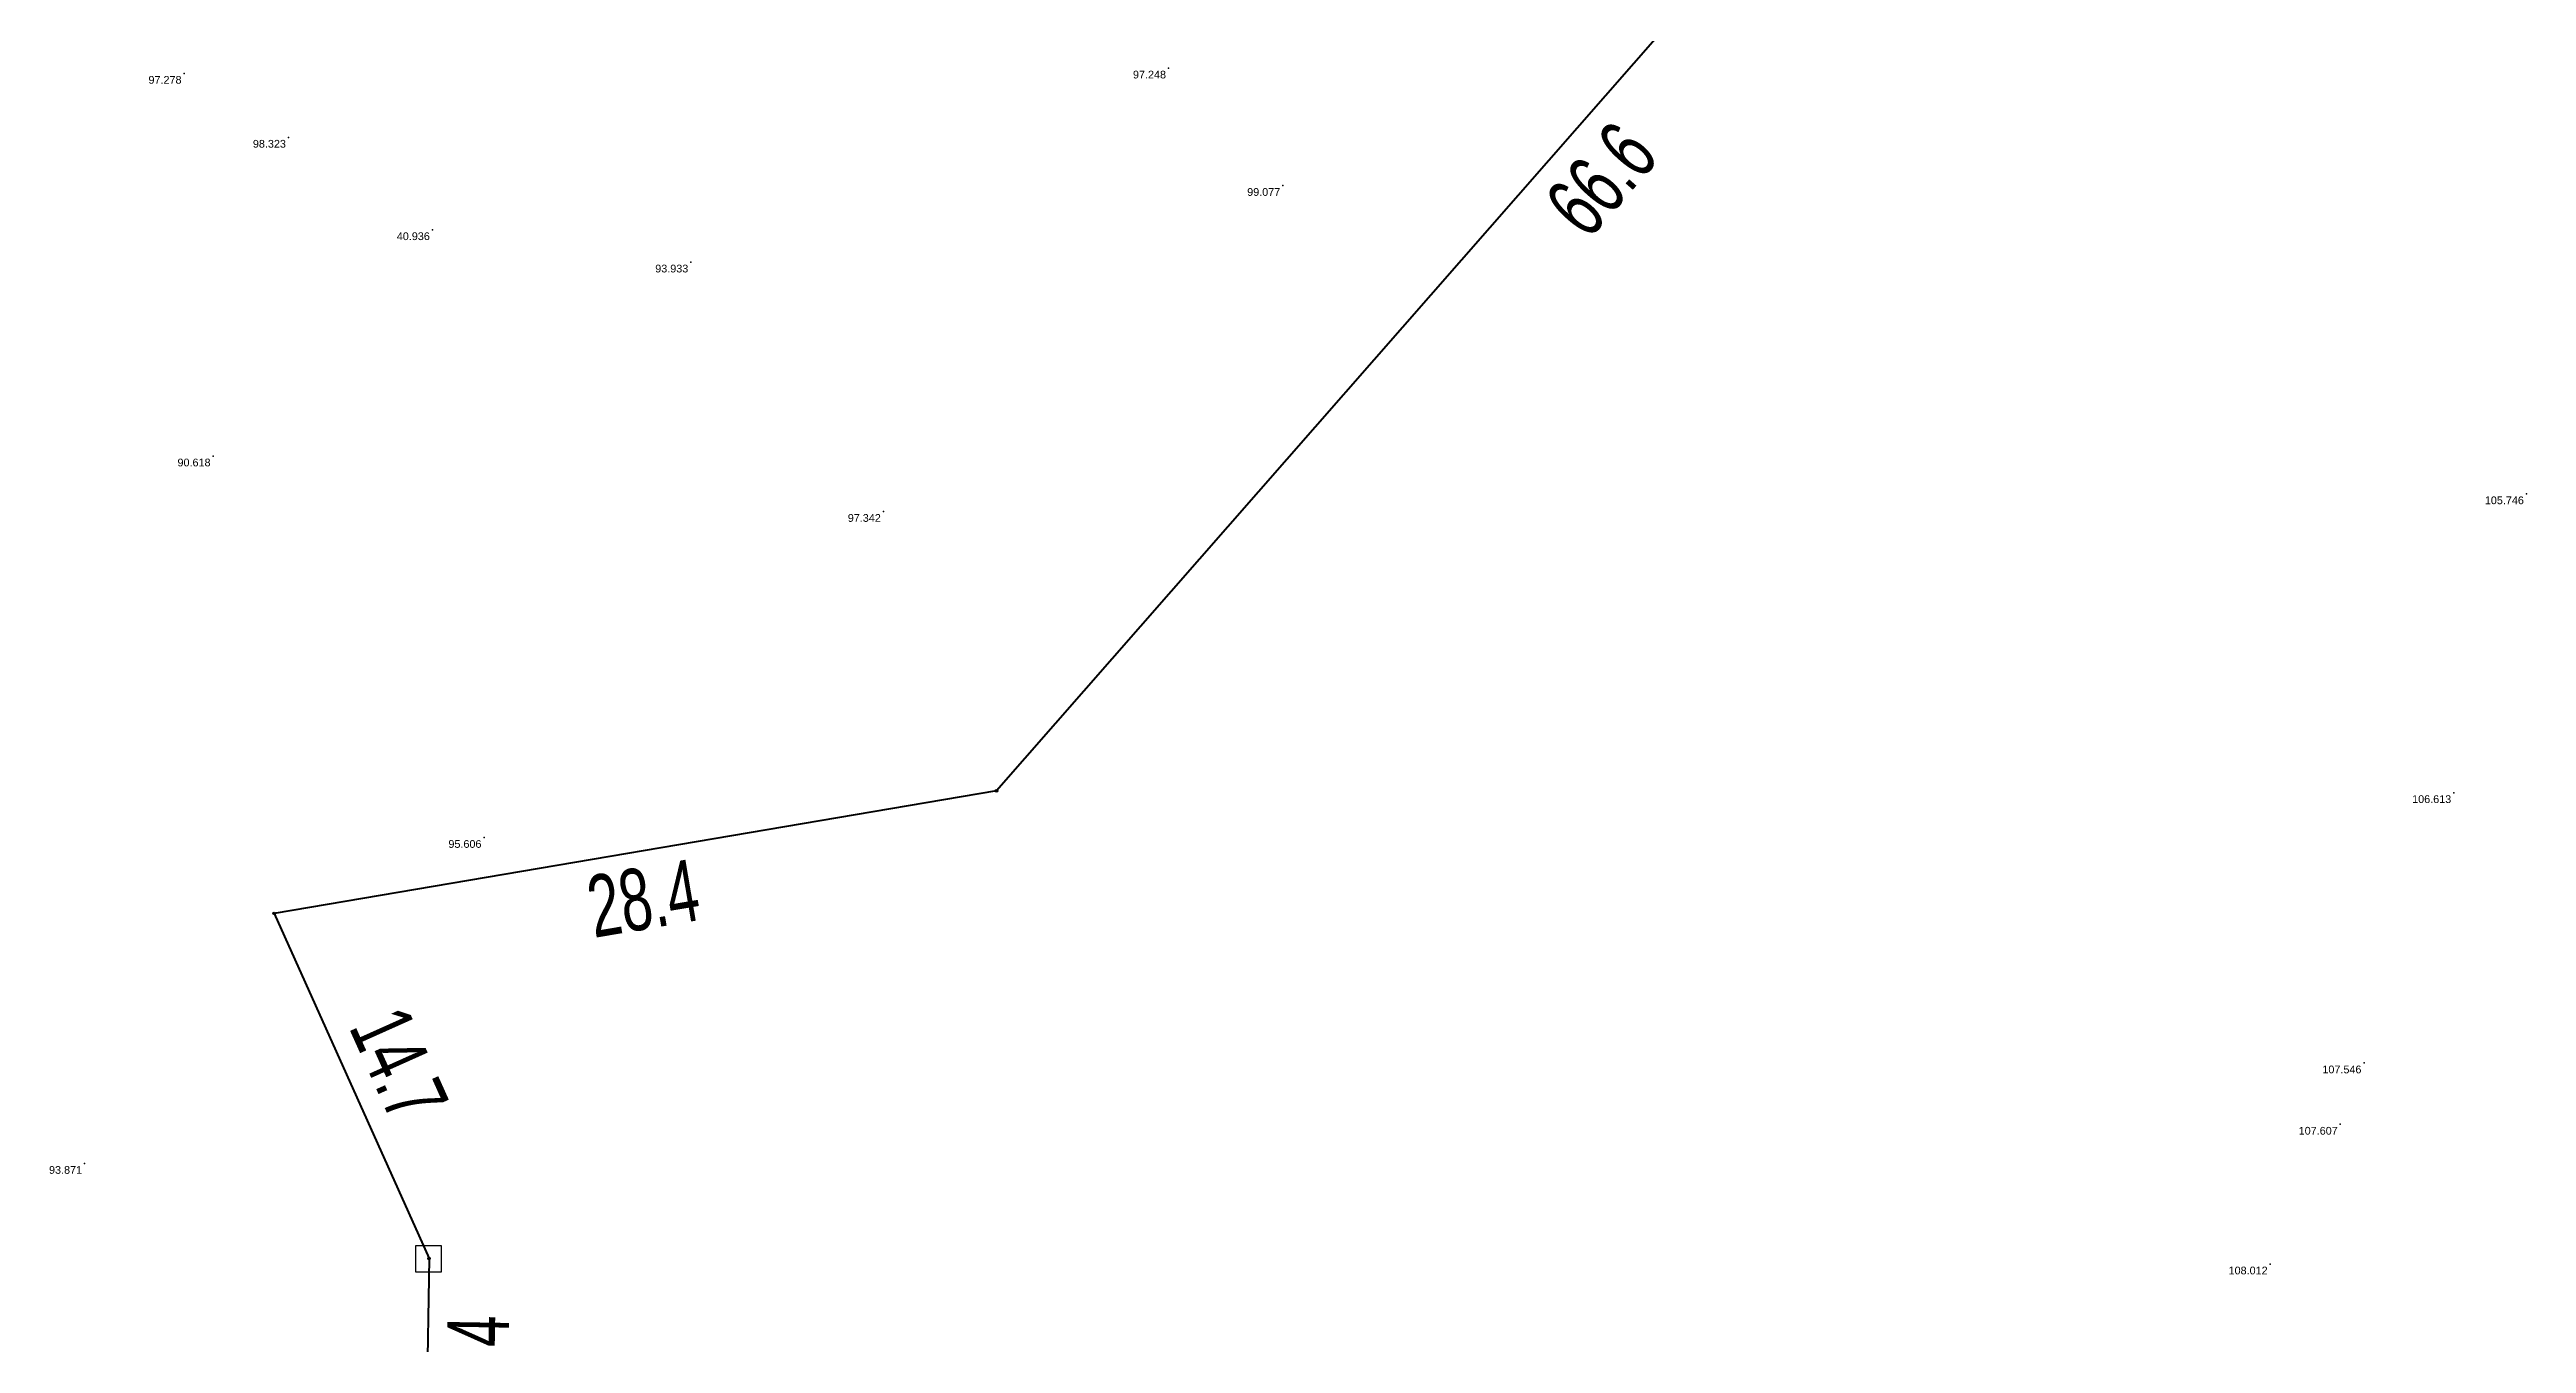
# Model space of a CAD drawing. Header units: millimetres. Extents: x 706139 to 707011, y 753722 to 954403.
# Drawn here: x 706706 to 706802.1, y 954182.9 to 954233.1 of the extents above; entities that cross this region are included whole.
import ezdxf
from ezdxf.enums import TextEntityAlignment as Align

# ---------------------------------------------------------------- set-up
doc = ezdxf.new("R2010")
doc.units = ezdxf.units.MM
doc.linetypes.add('SOLID_LINE', pattern=[0])
doc.layers.add('BD', color=1, linetype='Continuous', lineweight=40)
doc.layers.add('BD SYMBOL', color=7, linetype='Continuous', lineweight=30)
for name, color, linetype in [('dim', 7, 'Continuous'), ('Height', 7, 'Continuous'), ('SY SYMBOL', 7, 'Continuous')]:
    doc.layers.add(name, color=color, linetype=linetype)
doc.styles.add('DIM', font='ARIALN.TTF', dxfattribs={"width": 0.8, "height": 2.4})
doc.styles.get("Standard").update_dxf_attribs({"font": 'arial.ttf'})
doc.dimstyles.get("Standard").update_dxf_attribs({"dimtxt": 0.18, "dimasz": 0.18, "dimexe": 0.18, "dimexo": 0.0625, "dimgap": 0.09, "dimtad": 0, "dimtih": 1, "dimtoh": 1, "dimdec": 4, "dimzin": 0, "dimdsep": 46, "dimtxsty": 'Standard', "dimcen": 0.09, "dimadec": 0, "dimazin": 0, "dimtfac": 1, "dimtdec": 4, "dimtofl": 0, "dimtmove": 0, "dimatfit": 3, "dimfxl": 1, "dimtolj": 1, "dimtzin": 0, "dimarcsym": 0})

# ---------------------------------------------------------------- blocks, each defined once
blk = doc.blocks.new('BD')
at = {"linetype": 'ByBlock'}
for p, q in [((-0.037, -0.034), (0.037, 0.034)), ((-0.035, 0.035), (0.035, -0.035))]:
    blk.add_line(p, q, dxfattribs=at)
blk.add_circle((0, 0), 0.05)
blk.add_point((0, 0))
blk = doc.blocks.new('SYSTONE')
at = {"color": 6}
blk.add_polyline3d([(-0.256, -0.003, 0), (-0.256, -0.253, 0), (0.244, -0.253, 0), (0.244, 0.247, 0), (-0.256, 0.247, 0), (-0.256, -0.003, 0)], close=True, dxfattribs=at)
blk.add_point((0, 0), dxfattribs=at)
blk = doc.blocks.new('*D81')
at = {"layer": 'Defpoints', "color": 0, "transparency": 16777216}
for p in [(708035.415, 954223.207), (707991.541, 954173.096), (707993.059, 954171.767)]:
    blk.add_point(p, dxfattribs=at)
at = {"layer": 'dim', "color": 0, "transparency": 16777216, "insert": (708014.996, 954196.822), "char_height": 2.4, "attachment_point": 5, "rotation": 48.79668, "style": 'DIM'}
blk.add_mtext('\\A1;66.6', dxfattribs=at)
blk = doc.blocks.new('*D82')
at = {"layer": 'Defpoints', "color": 0, "transparency": 16777216}
for p in [(707991.541, 954173.096), (707963.521, 954168.341), (707963.828, 954166.532)]:
    blk.add_point(p, dxfattribs=at)
at = {"layer": 'dim', "color": 0, "transparency": 16777216, "insert": (707977.838, 954168.91), "char_height": 2.4, "attachment_point": 5, "rotation": 9.63135, "style": 'DIM'}
blk.add_mtext('\\A1;28.4', dxfattribs=at)
blk = doc.blocks.new('*D83')
at = {"layer": 'Defpoints', "color": 0, "transparency": 16777216}
for p in [(707963.521, 954168.341), (707971.374, 954155.773), (707969.529, 954154.945)]:
    blk.add_point(p, dxfattribs=at)
at = {"layer": 'dim', "color": 0, "transparency": 16777216, "insert": (707968.37, 954162.471), "char_height": 2.4, "attachment_point": 5, "rotation": 294.15586, "style": 'DIM'}
blk.add_mtext('\\A1;14.7', dxfattribs=at)
blk = doc.blocks.new('*D84')
at = {"layer": 'Defpoints', "color": 0, "transparency": 16777216}
for p in [(707969.529, 954154.945), (707969.407, 954147.543), (707971.354, 954147.511)]:
    blk.add_point(p, dxfattribs=at)
at = {"layer": 'dim', "color": 0, "transparency": 16777216, "insert": (707971.415, 954151.212), "char_height": 2.4, "attachment_point": 5, "rotation": 89.05573, "style": 'DIM'}
blk.add_mtext('\\A1;7.4', dxfattribs=at)
blk = doc.blocks.new('FGHFGH')
at = {"layer": 'BD'}
for p, q in [((708035.41474, 954223.2072), (707991.54074, 954173.0962)), ((707991.54074, 954173.0962), (707963.52074, 954168.3412)), ((707963.52074, 954168.3412), (707969.52874, 954154.9452)), ((707969.52874, 954154.9452), (707969.40674, 954147.5432))]:
    blk.add_line(p, q, dxfattribs=at)
at = {"layer": 'BD SYMBOL'}
for p in [(707991.54074, 954173.0962, 105.283), (707963.52074, 954168.3412, 96.362), (707969.52874, 954154.9452, 96.853)]:
    blk.add_blockref('BD', p, dxfattribs=at)
at = {"layer": 'SY SYMBOL', "xscale": 2, "yscale": 2, "zscale": 2}
blk.add_blockref('SYSTONE', (707969.52074, 954154.9392, 96.836), dxfattribs=at)
at = {"layer": 'dim'}
for p1, p2, distance, picture, middle in [((708035.41474, 954223.2072), (707991.54074, 954173.0962), 2.01784, '*D81', (708014.99591, 954196.82249)), ((707991.54074, 954173.0962), (707963.52074, 954168.3412), 1.83505, '*D82', (707977.83776, 954168.90952)), ((707963.52074, 954168.3412), (707969.52874, 954154.9452), 2.02279, '*D83', (707968.3704, 954162.47097)), ((707969.52874, 954154.9452), (707969.40674, 954147.5432), 1.94767, '*D84', (707971.41514, 954151.21211))]:
    dim = blk.add_aligned_dim(p1=p1, p2=p2, distance=distance, dimstyle='Standard', dxfattribs=at)
    dim.commit()
    dim.dimension.update_dxf_attribs({"geometry": picture, "text_midpoint": middle})

msp = doc.modelspace()

# ---------------------------------------------------------------- linework, layer by layer
at = {"color": 0, "linetype": 'SOLID_LINE'}
for p in [(706711.2084, 954232.1543, 97.2782), (706711.2084, 954232.1543, 97.2782), (706749.392, 954232.359, 97.248), (706715.2576, 954229.6738, 98.3231), (706715.2576, 954229.6738, 98.3231), (706753.822, 954227.803, 99.077), (706720.8396, 954226.0862, 40.9362), (706720.8396, 954226.0862, 40.9362), (706730.863, 954224.831, 93.933), (706712.334, 954217.304, 90.618), (706802.0571, 954215.8361, 105.7461), (706738.331, 954215.152, 97.342), (706799.2386, 954204.2399, 106.6127), (706722.841, 954202.5, 95.606), (706795.7566, 954193.7489, 107.5465), (706794.8372, 954191.369, 107.6067), (706707.351, 954189.849, 93.871), (706792.1182, 954185.9462, 108.0122)]:
    msp.add_point(p, dxfattribs=at)

# ---------------------------------------------------------------- block references
msp.add_blockref('FGHFGH', (-1248.8207, 31.2158))

# ---------------------------------------------------------------- texts
at = {"layer": 'Height', "color": 4, "linetype": 'SOLID_LINE'}
for s, p in [('97.278', (706711.1084, 954232.0543, 97.2782)), ('97.278', (706711.1084, 954232.0543, 97.2782)), ('97.248', (706749.292, 954232.259, 97.248)), ('98.323', (706715.1576, 954229.5738, 98.3231)), ('98.323', (706715.1576, 954229.5738, 98.3231)), ('99.077', (706753.722, 954227.703, 99.077)), ('40.936', (706720.7396, 954225.9862, 40.9362)), ('40.936', (706720.7396, 954225.9862, 40.9362)), ('93.933', (706730.763, 954224.731, 93.933)), ('90.618', (706712.234, 954217.204, 90.618)), ('105.746', (706801.9571, 954215.7361, 105.7461)), ('97.342', (706738.231, 954215.052, 97.342)), ('106.613', (706799.1386, 954204.1399, 106.6127)), ('95.606', (706722.741, 954202.4, 95.606)), ('107.546', (706795.6566, 954193.6489, 107.5465)), ('107.607', (706794.7372, 954191.269, 107.6067)), ('93.871', (706707.251, 954189.749, 93.871)), ('108.012', (706792.0182, 954185.8462, 108.0122))]:
    msp.add_text(s, height=0.3, dxfattribs=at).set_placement(p, align=Align.TOP_RIGHT)

doc.saveas('drawing.dxf')
